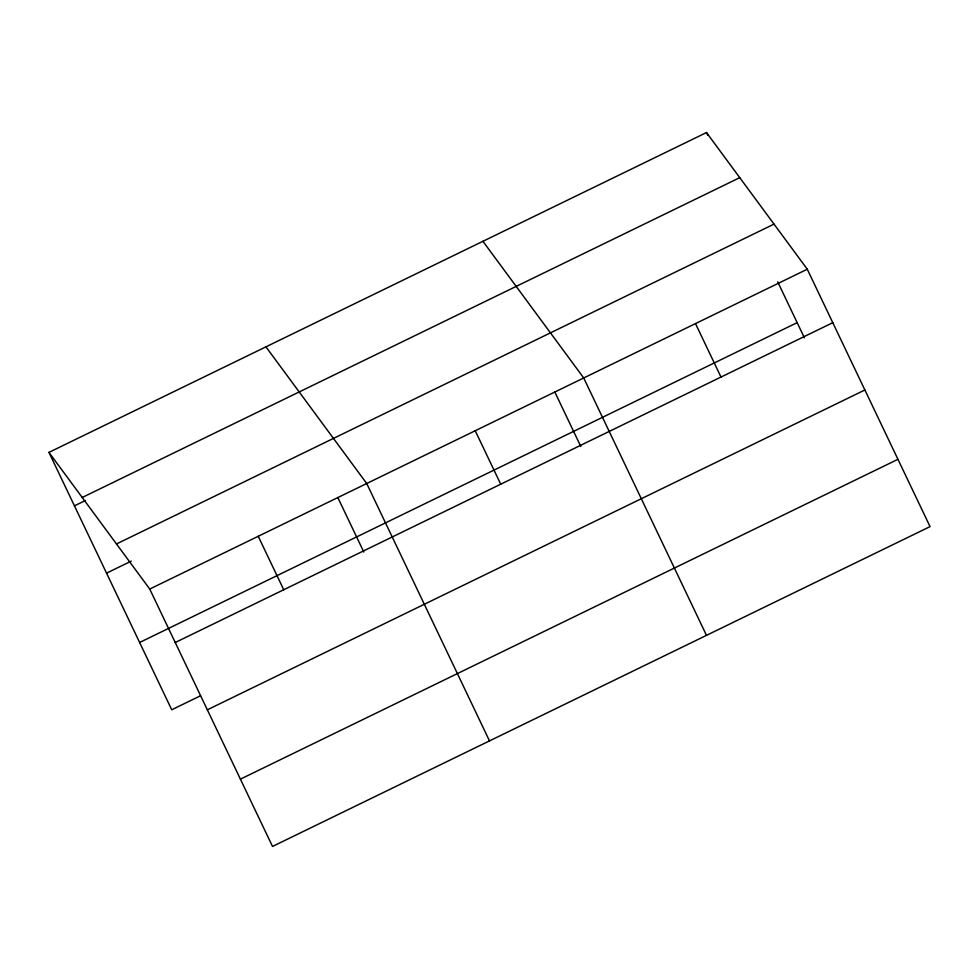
<?xml version="1.0" encoding="UTF-8"?>
<svg xmlns="http://www.w3.org/2000/svg" width="979" height="979" viewBox="0 0 979 979"><rect width="100%" height="100%" fill="white"/><g stroke="black" fill="none" stroke-linecap="round" stroke-linejoin="round"><path stroke-width="1.47" d="M48.95 452.384L706.495 132.557L807.283 269.225L930.05 526.616L272.505 846.443L149.738 589.052L48.95 452.384L171.717 709.775L200.56 695.751M82.212 497.491L739.757 177.652M74.453 505.849L85.442 500.502M116.477 543.957L774.022 224.118M106.552 573.143L131.272 561.126M149.738 589.052L807.283 269.225M139.618 642.481L797.163 322.642M175.241 642.518L832.786 322.678M207.34 709.812L864.885 389.985M240.406 779.149L897.951 459.31M482.928 241.299L583.717 377.967L706.483 635.359M265.945 346.847L366.721 483.516L489.5 740.907M706.495 132.557L707.805 135.298M777.718 281.866L804.371 337.755M695.494 323.596L720.997 377.062M554.799 391.967L580.804 446.497M475.219 430.736L500.722 484.201M337.804 497.516L363.821 552.046M258.236 536.284L283.726 589.75"/></g></svg>
